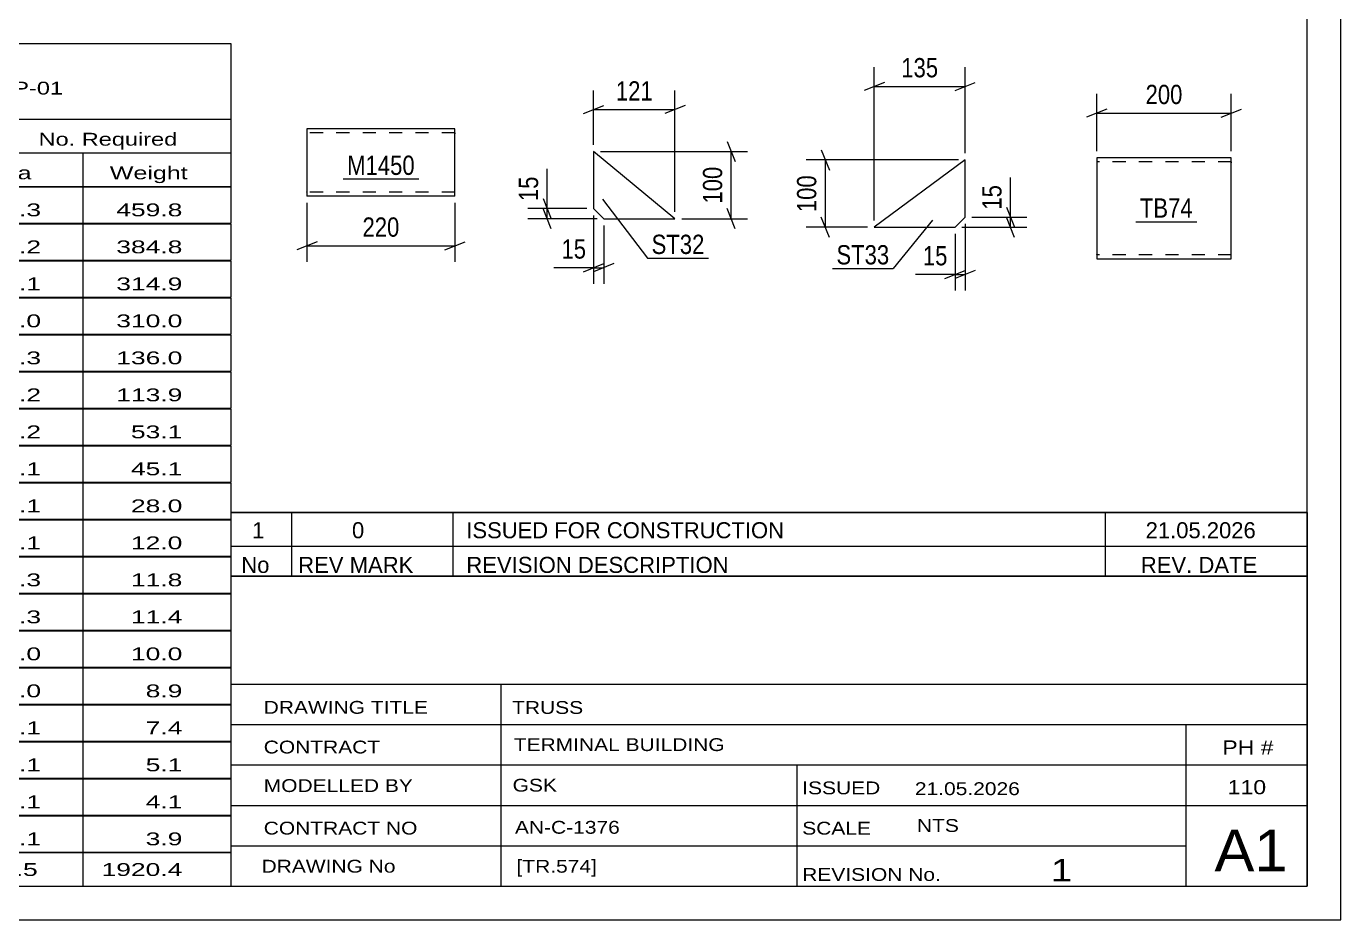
# Model space of a CAD drawing. Header units: millimetres. Extents: x 0 to 841, y 0 to 594.
# Drawn here: x 645.6 to 841, y 0 to 132.8 of the extents above; entities that cross this region are included whole.
import ezdxf

# ---------------------------------------------------------------- set-up
doc = ezdxf.new("R2010")
doc.units = ezdxf.units.MM
doc.linetypes.add('DXK_LINE_DOT2', pattern=[3.9198, 1.9599, -1.9599])
doc.styles.add('Arial Narrow', font='ARIALN.TTF', dxfattribs={"height": 0.2})

# ---------------------------------------------------------------- blocks, each defined once
blk = doc.blocks.new('Unknown-122567994-1133')
at = {"color": 5, "linetype": 'Continuous'}
for p, q in [((841, 0), (841, 594)), ((836, 5), (836, 589)), ((5, 5), (836, 5)), ((0, 0), (841, 0))]:
    blk.add_line(p, q, dxfattribs=at)
blk = doc.blocks.new('Part-122567994-1241 - 1225')
at = {"color": 2, "linetype": 'Continuous'}
for p, q in [((709.31, 117.57), (687.31, 117.57)), ((687.31, 117.57), (687.31, 107.57)), ((709.31, 107.57), (709.31, 117.57)), ((709.31, 107.57), (687.31, 107.57))]:
    blk.add_line(p, q, dxfattribs=at)
at = {"color": 7, "linetype": 'DXK_LINE_DOT2'}
for p, q in [((709.31, 116.97), (687.31, 116.97)), ((709.31, 116.92), (709.31, 116.97)), ((709.31, 116.97), (709.31, 116.92)), ((709.31, 116.83), (709.31, 116.92)), ((709.31, 116.92), (709.31, 116.83)), ((687.31, 108.17), (687.31, 108.21)), ((709.31, 108.17), (687.31, 108.17))]:
    blk.add_line(p, q, dxfattribs=at)
blk = doc.blocks.new('Part-122567994-6604 - 6598')
at = {"color": 2, "linetype": 'Continuous'}
for p, q in [((729.93, 114.2), (729.93, 105.7)), ((742.02, 104.2), (729.93, 114.2)), ((729.93, 105.7), (731.43, 104.2)), ((731.43, 104.2), (742.02, 104.2))]:
    blk.add_line(p, q, dxfattribs=at)
blk = doc.blocks.new('Part-122567994-6660 - 6654')
at = {"color": 2, "linetype": 'Continuous'}
for p, q in [((785.16, 112.93), (771.66, 102.93)), ((785.16, 104.43), (785.16, 112.93)), ((783.66, 102.93), (785.16, 104.43)), ((771.66, 102.93), (783.66, 102.93))]:
    blk.add_line(p, q, dxfattribs=at)
blk = doc.blocks.new('Part-122567994-7257 - 7252')
at = {"color": 2, "linetype": 'Continuous'}
for p, q in [((804.73, 113.24), (804.73, 98.33)), ((824.73, 113.24), (804.73, 113.24)), ((824.73, 99.44), (824.73, 113.24)), ((804.73, 98.33), (804.73, 98.24)), ((804.73, 98.24), (824.73, 98.24)), ((824.73, 98.24), (824.73, 99.44))]:
    blk.add_line(p, q, dxfattribs=at)
at = {"color": 7, "linetype": 'DXK_LINE_DOT2'}
for p, q in [((824.73, 112.64), (804.73, 112.64)), ((824.73, 112.6), (824.73, 112.64)), ((824.73, 112.64), (824.73, 112.6)), ((824.73, 112.5), (824.73, 112.6)), ((824.73, 112.6), (824.73, 112.5)), ((804.73, 98.84), (804.73, 98.89)), ((824.73, 98.84), (804.73, 98.84)), ((824.73, 98.89), (824.73, 99.21)), ((824.73, 98.84), (824.73, 98.89))]:
    blk.add_line(p, q, dxfattribs=at)
blk = doc.blocks.new('StraightDimension-122567994-1244 - 1225')
at = {"color": 7, "linetype": 'Continuous'}
for p, q in [((687.31, 106.57), (687.31, 97.78)), ((709.31, 106.57), (709.31, 97.78)), ((688.81, 100.78), (685.81, 99.58)), ((687.31, 100.18), (709.31, 100.18)), ((707.81, 99.58), (710.81, 100.78))]:
    blk.add_line(p, q, dxfattribs=at)
at = {"color": 0}
blk.add_wipeout([(701.65, 100.93), (701.65, 105.13), (694.97, 105.13), (694.97, 100.93)], dxfattribs=at)
at = {"color": 3, "style": 'Arial Narrow'}
blk.add_text('220', height=2.863, dxfattribs=at).set_placement((695.57, 101.53))
blk = doc.blocks.new('StraightDimension-122567994-6606 - 6598')
at = {"color": 7, "linetype": 'Continuous'}
for p, q in [((749.79, 115.7), (750.99, 112.7)), ((730.93, 114.2), (752.79, 114.2)), ((750.39, 104.2), (750.39, 114.2)), ((750.99, 102.7), (749.79, 105.7)), ((743.02, 104.2), (752.79, 104.2))]:
    blk.add_line(p, q, dxfattribs=at)
at = {"color": 0}
blk.add_wipeout([(749.64, 112.54), (745.44, 112.54), (745.44, 105.85), (749.64, 105.85)], dxfattribs=at)
at = {"color": 3, "style": 'Arial Narrow'}
blk.add_text('100', height=2.863, rotation=90.0002, dxfattribs=at).set_placement((749.04, 106.45))
blk = doc.blocks.new('StraightDimension-122567994-6618 - 6598')
at = {"color": 7, "linetype": 'Continuous'}
for p, q in [((728.93, 105.7), (720.17, 105.7)), ((722.42, 107.2), (723.62, 104.2)), ((723.62, 102.7), (722.42, 105.7)), ((723.02, 104.2), (723.02, 105.7)), ((730.43, 104.2), (720.17, 104.2))]:
    blk.add_line(p, q, dxfattribs=at)
at = {"color": 0}
blk.add_wipeout([(722.27, 111.08), (718.07, 111.08), (718.07, 106.22), (722.27, 106.22)], dxfattribs=at)
at = {"color": 7, "linetype": 'Continuous'}
blk.add_line((723.02, 105.7), (723.02, 111.6), dxfattribs=at)
blk.add_line((723.02, 105.7), (723.02, 111.6), dxfattribs=at)
at = {"color": 3, "style": 'Arial Narrow'}
blk.add_text('15', height=2.863, rotation=90.0002, dxfattribs=at).set_placement((721.67, 106.82))
blk = doc.blocks.new('StraightDimension-122567994-6629 - 6598')
at = {"color": 7, "linetype": 'Continuous'}
for p, q in [((729.93, 115.2), (729.93, 123.27)), ((742.02, 105.2), (742.02, 123.27)), ((728.43, 119.82), (731.43, 121.02)), ((729.93, 120.42), (742.02, 120.42)), ((743.52, 121.02), (740.52, 119.82))]:
    blk.add_line(p, q, dxfattribs=at)
at = {"color": 0}
blk.add_wipeout([(739.32, 121.17), (739.32, 125.37), (732.64, 125.37), (732.64, 121.17)], dxfattribs=at)
at = {"color": 3, "style": 'Arial Narrow'}
blk.add_text('121', height=2.863, dxfattribs=at).set_placement((733.24, 121.77))
blk = doc.blocks.new('StraightDimension-122567994-6639 - 6598')
at = {"color": 7, "linetype": 'Continuous'}
for p, q in [((729.93, 104.7), (729.93, 94.52)), ((731.43, 103.2), (731.43, 94.52)), ((728.43, 96.32), (731.43, 97.52)), ((732.93, 97.52), (729.93, 96.32)), ((729.93, 96.92), (731.43, 96.92))]:
    blk.add_line(p, q, dxfattribs=at)
at = {"color": 0}
blk.add_wipeout([(729.41, 97.67), (729.41, 101.87), (724.55, 101.87), (724.55, 97.67)], dxfattribs=at)
at = {"color": 7, "linetype": 'Continuous'}
blk.add_line((729.93, 96.92), (724.03, 96.92), dxfattribs=at)
blk.add_line((729.93, 96.92), (724.03, 96.92), dxfattribs=at)
at = {"color": 3, "style": 'Arial Narrow'}
blk.add_text('15', height=2.863, dxfattribs=at).set_placement((725.15, 98.27))
blk = doc.blocks.new('StraightDimension-122567994-6662 - 6654')
at = {"color": 7, "linetype": 'Continuous'}
for p, q in [((791.32, 105.93), (792.52, 102.93)), ((786.16, 104.43), (794.32, 104.43)), ((792.52, 101.43), (791.32, 104.43)), ((791.92, 102.93), (791.92, 104.43)), ((784.66, 102.93), (794.32, 102.93))]:
    blk.add_line(p, q, dxfattribs=at)
at = {"color": 0}
blk.add_wipeout([(791.17, 109.81), (786.97, 109.81), (786.97, 104.95), (791.17, 104.95)], dxfattribs=at)
at = {"color": 7, "linetype": 'Continuous'}
blk.add_line((791.92, 104.43), (791.92, 110.33), dxfattribs=at)
blk.add_line((791.92, 104.43), (791.92, 110.33), dxfattribs=at)
at = {"color": 3, "style": 'Arial Narrow'}
blk.add_text('15', height=2.863, rotation=90.0002, dxfattribs=at).set_placement((790.57, 105.55))
blk = doc.blocks.new('StraightDimension-122567994-6697 - 6654')
at = {"color": 7, "linetype": 'Continuous'}
for p, q in [((783.66, 101.93), (783.66, 93.52)), ((785.16, 103.43), (785.16, 93.52)), ((782.16, 95.32), (785.16, 96.52)), ((786.66, 96.52), (783.66, 95.32)), ((783.66, 95.92), (785.16, 95.92))]:
    blk.add_line(p, q, dxfattribs=at)
at = {"color": 0}
blk.add_wipeout([(783.14, 96.67), (783.14, 100.87), (778.28, 100.87), (778.28, 96.67)], dxfattribs=at)
at = {"color": 7, "linetype": 'Continuous'}
blk.add_line((783.66, 95.92), (777.76, 95.92), dxfattribs=at)
blk.add_line((783.66, 95.92), (777.76, 95.92), dxfattribs=at)
at = {"color": 3, "style": 'Arial Narrow'}
blk.add_text('15', height=2.863, dxfattribs=at).set_placement((778.88, 97.27))
blk = doc.blocks.new('StraightDimension-122567994-6673 - 6654')
at = {"color": 7, "linetype": 'Continuous'}
for p, q in [((763.78, 114.43), (764.98, 111.43)), ((784.16, 112.93), (761.53, 112.93)), ((764.38, 102.93), (764.38, 112.93)), ((764.98, 101.43), (763.78, 104.43)), ((770.66, 102.93), (761.53, 102.93))]:
    blk.add_line(p, q, dxfattribs=at)
at = {"color": 0}
blk.add_wipeout([(763.63, 111.27), (759.43, 111.27), (759.43, 104.58), (763.63, 104.58)], dxfattribs=at)
at = {"color": 3, "style": 'Arial Narrow'}
blk.add_text('100', height=2.863, rotation=90.0002, dxfattribs=at).set_placement((763.03, 105.18))
blk = doc.blocks.new('StraightDimension-122567994-6685 - 6654')
at = {"color": 7, "linetype": 'Continuous'}
for p, q in [((771.66, 103.93), (771.66, 126.72)), ((785.16, 113.93), (785.16, 126.72)), ((773.16, 124.47), (770.16, 123.27)), ((771.66, 123.87), (785.16, 123.87)), ((783.66, 123.27), (786.66, 124.47))]:
    blk.add_line(p, q, dxfattribs=at)
at = {"color": 0}
blk.add_wipeout([(781.76, 124.62), (781.76, 128.82), (775.07, 128.82), (775.07, 124.62)], dxfattribs=at)
at = {"color": 3, "style": 'Arial Narrow'}
blk.add_text('135', height=2.863, dxfattribs=at).set_placement((775.67, 125.22))
blk = doc.blocks.new('StraightDimension-122567994-7259 - 7252')
at = {"color": 7, "linetype": 'Continuous'}
for p, q in [((804.73, 114.24), (804.73, 122.74)), ((824.73, 114.24), (824.73, 122.74)), ((806.23, 120.49), (803.23, 119.29)), ((804.73, 119.89), (824.73, 119.89)), ((823.23, 119.29), (826.23, 120.49))]:
    blk.add_line(p, q, dxfattribs=at)
at = {"color": 0}
blk.add_wipeout([(818.07, 120.64), (818.07, 124.84), (811.39, 124.84), (811.39, 120.64)], dxfattribs=at)
at = {"color": 3, "style": 'Arial Narrow'}
blk.add_text('200', height=2.863, dxfattribs=at).set_placement((811.99, 121.24))
blk = doc.blocks.new('Mark-122567994-1238 - 1225')
at = {"color": 0}
blk.add_wipeout([(703.34, 110.71), (703.34, 113.71), (693.29, 113.71), (693.29, 110.71)], dxfattribs=at)
blk.add_wipeout([(703.34, 110.71), (703.34, 113.71), (693.29, 113.71), (693.29, 110.71)], dxfattribs=at)
at = {"color": 30, "linetype": 'Continuous'}
blk.add_line((692.69, 110.11), (703.94, 110.11), dxfattribs=at)
at = {"color": 3, "style": 'Arial Narrow'}
blk.add_text('M1450', height=2.863, dxfattribs=at).set_placement((693.29, 110.71))
blk = doc.blocks.new('Unknown-122567994-31870')
at = {"color": 7, "linetype": 'Continuous'}
for p, q in [((676, 51.05), (676, 5)), ((676, 51.05), (836, 51.05)), ((836, 51), (836, 5)), ((676, 35), (836, 35)), ((716.14, 35), (716.14, 5)), ((676, 29), (836, 29)), ((818, 5.05), (818, 29.05)), ((676, 23), (836, 23)), ((760.14, 23), (760.14, 5)), ((676, 17), (836, 17)), ((676, 11), (818, 11)), ((676, 5), (836, 5))]:
    blk.add_line(p, q, dxfattribs=at)
at = {"color": 7, "style": 'Arial Narrow'}
for s, height, width, p in [('DRAWING TITLE', 1.9089, 1.425378, (680.88, 30.61)), ('TRUSS', 1.909, 1.425378, (717.81, 30.59)), ('CONTRACT', 1.909, 1.425378, (680.88, 24.71)), ('TERMINAL BUILDING', 1.9089, 1.425378, (718.06, 25.07)), ('MODELLED BY', 1.9089, 1.425378, (680.88, 18.98)), ('GSK', 1.909, 1.425378, (717.88, 19.04)), ('ISSUED', 1.909, 1.425378, (760.94, 18.64)), ('21.05.2026', 1.909, 1.425378, (777.69, 18.52)), ('CONTRACT NO', 1.9089, 1.425378, (680.88, 12.66)), ('AN-C-1376', 1.909, 1.425378, (718.23, 12.78)), ('SCALE', 1.909, 1.425378, (760.94, 12.65)), ('A1', 6.204, 1.25, (822.24, 7.2)), ('DRAWING No', 1.909, 1.425378, (680.56, 7)), ('[TR.574]', 1.909, 1.425378, (718.46, 6.99)), ('1', 3.34, 1.5, (797.91, 5.68)), ('REVISION No.', 1.9089, 1.425378, (760.94, 5.77))]:
    blk.add_text(s, height=height, dxfattribs=dict(at, width=width)).set_placement(p)
at = {"color": 7, "linetype": 'Continuous', "style": 'Arial Narrow'}
for s, height, width, p in [('PH #', 2.1, 1.42538, (823.4, 24.55)), ('110', 2.1, 1.42538, (824.19, 18.65)), ('NTS', 1.909, 1.425378, (778, 13.05))]:
    blk.add_text(s, height=height, dxfattribs=dict(at, width=width)).set_placement(p)
blk = doc.blocks.new('Unknown-122567994-31871')
at = {"color": 7, "linetype": 'Continuous'}
for p, q in [((516, 130.25), (676, 130.25)), ((516, 119), (516, 130.25)), ((676, 130.25), (676, 119)), ((516, 119), (676, 119)), ((516, 119), (516, 114)), ((676, 119), (676, 114)), ((516, 114), (676, 114)), ((516, 114), (516, 109)), ((540, 114), (540, 109)), ((575.5, 114), (575.5, 109)), ((601.5, 114), (601.5, 109)), ((614.5, 114), (614.5, 109)), ((632, 114), (632, 109)), ((654, 114), (654, 109)), ((676, 114), (676, 109)), ((516, 109), (676, 109)), ((516, 108.95), (516, 103.55)), ((516, 108.95), (676, 108.95)), ((540, 109), (540, 103.5)), ((575.5, 109), (575.5, 103.5)), ((601.5, 109), (601.5, 103.5)), ((614.5, 109), (614.5, 103.5)), ((632, 109), (632, 103.5)), ((654, 109), (654, 103.5)), ((676, 108.95), (676, 103.55)), ((516, 103.55), (676, 103.55)), ((516, 103.45), (516, 98.05)), ((516, 103.45), (676, 103.45)), ((540, 103.5), (540, 98)), ((575.5, 103.5), (575.5, 98)), ((601.5, 103.5), (601.5, 98)), ((614.5, 103.5), (614.5, 98)), ((632, 103.5), (632, 98)), ((654, 103.5), (654, 98)), ((676, 103.45), (676, 98.05)), ((516, 98.05), (676, 98.05)), ((516, 97.95), (516, 92.55)), ((516, 97.95), (676, 97.95)), ((540, 98), (540, 92.5)), ((575.5, 98), (575.5, 92.5)), ((601.5, 98), (601.5, 92.5)), ((614.5, 98), (614.5, 92.5)), ((632, 98), (632, 92.5)), ((654, 98), (654, 92.5)), ((676, 97.95), (676, 92.55)), ((516, 92.55), (676, 92.55)), ((516, 92.45), (516, 87.05)), ((516, 92.45), (676, 92.45)), ((540, 92.5), (540, 87)), ((575.5, 92.5), (575.5, 87)), ((601.5, 92.5), (601.5, 87)), ((614.5, 92.5), (614.5, 87)), ((632, 92.5), (632, 87)), ((654, 92.5), (654, 87)), ((676, 92.45), (676, 87.05)), ((516, 87.05), (676, 87.05)), ((516, 86.95), (516, 81.55)), ((516, 86.95), (676, 86.95)), ((540, 87), (540, 81.5)), ((575.5, 87), (575.5, 81.5)), ((601.5, 87), (601.5, 81.5)), ((614.5, 87), (614.5, 81.5)), ((632, 87), (632, 81.5)), ((654, 87), (654, 81.5)), ((676, 86.95), (676, 81.55)), ((516, 81.55), (676, 81.55)), ((516, 81.45), (516, 76.05)), ((516, 81.45), (676, 81.45)), ((540, 81.5), (540, 76)), ((575.5, 81.5), (575.5, 76)), ((601.5, 81.5), (601.5, 76)), ((614.5, 81.5), (614.5, 76)), ((632, 81.5), (632, 76)), ((654, 81.5), (654, 76)), ((676, 81.45), (676, 76.05)), ((516, 76.05), (676, 76.05)), ((516, 75.95), (516, 70.55)), ((516, 75.95), (676, 75.95)), ((540, 76), (540, 70.5)), ((575.5, 76), (575.5, 70.5)), ((601.5, 76), (601.5, 70.5)), ((614.5, 76), (614.5, 70.5)), ((632, 76), (632, 70.5)), ((654, 76), (654, 70.5)), ((676, 75.95), (676, 70.55)), ((516, 70.55), (676, 70.55)), ((516, 70.45), (516, 65.05)), ((516, 70.45), (676, 70.45)), ((540, 70.5), (540, 65)), ((575.5, 70.5), (575.5, 65)), ((601.5, 70.5), (601.5, 65)), ((614.5, 70.5), (614.5, 65)), ((632, 70.5), (632, 65)), ((654, 70.5), (654, 65)), ((676, 70.45), (676, 65.05)), ((516, 65.05), (676, 65.05)), ((516, 64.95), (516, 59.55)), ((516, 64.95), (676, 64.95)), ((540, 65), (540, 59.5)), ((575.5, 65), (575.5, 59.5)), ((601.5, 65), (601.5, 59.5)), ((614.5, 65), (614.5, 59.5)), ((632, 65), (632, 59.5)), ((654, 65), (654, 59.5)), ((676, 64.95), (676, 59.55)), ((516, 59.55), (676, 59.55)), ((516, 59.45), (516, 54.05)), ((516, 59.45), (676, 59.45)), ((540, 59.5), (540, 54)), ((575.5, 59.5), (575.5, 54)), ((601.5, 59.5), (601.5, 54)), ((614.5, 59.5), (614.5, 54)), ((632, 59.5), (632, 54)), ((654, 59.5), (654, 54)), ((676, 59.45), (676, 54.05)), ((516, 54.05), (676, 54.05)), ((516, 53.95), (516, 48.55)), ((516, 53.95), (676, 53.95)), ((540, 54), (540, 48.5)), ((575.5, 54), (575.5, 48.5)), ((601.5, 54), (601.5, 48.5)), ((614.5, 54), (614.5, 48.5)), ((632, 54), (632, 48.5)), ((654, 54), (654, 48.5)), ((676, 53.95), (676, 48.55)), ((516, 48.55), (676, 48.55)), ((516, 48.45), (516, 43.05)), ((516, 48.45), (676, 48.45)), ((540, 48.5), (540, 43)), ((575.5, 48.5), (575.5, 43)), ((601.5, 48.5), (601.5, 43)), ((614.5, 48.5), (614.5, 43)), ((632, 48.5), (632, 43)), ((654, 48.5), (654, 43)), ((676, 48.45), (676, 43.05)), ((516, 43.05), (676, 43.05)), ((540, 43), (540, 37.5)), ((575.5, 43), (575.5, 37.5)), ((601.5, 43), (601.5, 37.5)), ((614.5, 43), (614.5, 37.5)), ((632, 43), (632, 37.5)), ((654, 43), (654, 37.5)), ((516, 42.95), (516, 37.55)), ((516, 42.95), (676, 42.95)), ((676, 42.95), (676, 37.55)), ((516, 37.55), (676, 37.55)), ((516, 37.45), (516, 32.05)), ((516, 37.45), (676, 37.45)), ((540, 37.5), (540, 32)), ((575.5, 37.5), (575.5, 32)), ((601.5, 37.5), (601.5, 32)), ((614.5, 37.5), (614.5, 32)), ((632, 37.5), (632, 32)), ((654, 37.5), (654, 32)), ((676, 37.45), (676, 32.05)), ((516, 32.05), (676, 32.05)), ((516, 31.95), (516, 26.55)), ((516, 31.95), (676, 31.95)), ((540, 32), (540, 26.5)), ((575.5, 32), (575.5, 26.5)), ((601.5, 32), (601.5, 26.5)), ((614.5, 32), (614.5, 26.5)), ((632, 32), (632, 26.5)), ((654, 32), (654, 26.5)), ((676, 31.95), (676, 26.55)), ((516, 26.55), (676, 26.55)), ((516, 26.45), (516, 21.05)), ((516, 26.45), (676, 26.45)), ((540, 26.5), (540, 21)), ((575.5, 26.5), (575.5, 21)), ((601.5, 26.5), (601.5, 21)), ((614.5, 26.5), (614.5, 21)), ((632, 26.5), (632, 21)), ((654, 26.5), (654, 21)), ((676, 26.45), (676, 21.05)), ((516, 21.05), (676, 21.05)), ((516, 20.95), (516, 15.55)), ((516, 20.95), (676, 20.95)), ((540, 21), (540, 15.5)), ((575.5, 21), (575.5, 15.5)), ((601.5, 21), (601.5, 15.5)), ((614.5, 21), (614.5, 15.5)), ((632, 21), (632, 15.5)), ((654, 21), (654, 15.5)), ((676, 20.95), (676, 15.55)), ((516, 15.55), (676, 15.55)), ((516, 15.45), (516, 10.05)), ((516, 15.45), (676, 15.45)), ((540, 15.5), (540, 10)), ((575.5, 15.5), (575.5, 10)), ((601.5, 15.5), (601.5, 10)), ((614.5, 15.5), (614.5, 10)), ((632, 15.5), (632, 10)), ((654, 15.5), (654, 10)), ((676, 15.45), (676, 10.05)), ((516, 10.05), (676, 10.05)), ((516, 10), (676, 10)), ((516, 10), (516, 5)), ((632, 10), (632, 5)), ((654, 10), (654, 5)), ((676, 10), (676, 5)), ((516, 5), (676, 5))]:
    blk.add_line(p, q, dxfattribs=at)
at = {"color": 7, "style": 'Arial Narrow'}
for s, height, width, p in [('GENERAL NOTES & WELD DETAILS :', 2.8633, 1.4, (517.15, 122.56)), ('REFER TYP DRAWING TYP-01', 1.9089, 1.6, (600.7, 122.66)), ("MATERIAL LIST FOR ASSEMBLY MK'D", 1.9089, 1.6, (517.15, 115.06)), ('TR574', 1.909, 1.794707, (609.9, 114.97)), ('2', 1.91, 1.794707, (638.08, 115.06)), ('No. Required', 1.9089, 1.6, (647.41, 115.06)), ('Mark', 1.909, 1.7, (517.34, 110)), ('Profile', 1.909, 1.7, (550.41, 110)), ('Material', 1.909, 1.7, (580.54, 110.06)), ('No.', 1.909, 1.7, (605.5, 110.06)), ('Length', 1.909, 1.7, (616, 110.06)), ('Area', 1.909, 1.7, (638.5, 110.06)), ('Weight', 1.909, 1.7, (658, 110.06))]:
    blk.add_text(s, height=height, dxfattribs=dict(at, width=width)).set_placement(p)
at = {"color": 7, "linetype": 'Continuous', "style": 'Arial Narrow'}
for s, height, width, p in [('M224', 1.909, 1.794707, (517.5, 104.56)), ('SHS100*6', 1.909, 1.794707, (542, 104.56)), ('E350', 1.909, 1.794707, (581.74, 104.56)), ('8', 1.91, 1.794707, (605.86, 104.56)), ('3282', 1.909, 1.794707, (618.58, 104.56)), ('1.3', 1.909, 1.794707, (642.32, 104.56)), ('459.8', 1.909, 1.794707, (658.96, 104.56)), ('M221', 1.909, 1.794707, (517.5, 99.06)), ('SHS100*6', 1.909, 1.794707, (542, 99.06)), ('E350', 1.909, 1.794707, (581.74, 99.06)), ('7', 1.91, 1.794707, (605.86, 99.06)), ('3183', 1.909, 1.794707, (618.58, 99.06)), ('1.2', 1.909, 1.794707, (642.32, 99.06)), ('384.8', 1.909, 1.794707, (658.96, 99.06)), ('BC179', 1.909, 1.794707, (517.5, 93.56)), ('SHS100*6', 1.909, 1.794707, (542, 93.56)), ('E350', 1.909, 1.794707, (581.74, 93.56)), ('1', 1.91, 1.794707, (605.86, 93.56)), ('17782', 1.909, 1.794707, (616.4, 93.56)), ('7.1', 1.909, 1.794707, (642.32, 93.56)), ('314.9', 1.909, 1.794707, (658.96, 93.56)), ('TR574', 1.909, 1.794707, (517.5, 88.06)), ('SHS100*6', 1.909, 1.794707, (542, 88.06)), ('E350', 1.909, 1.794707, (581.74, 88.06)), ('1', 1.91, 1.794707, (605.86, 88.06)), ('17502', 1.909, 1.794707, (616.4, 88.06)), ('7.0', 1.909, 1.794707, (642.32, 88.06)), ('310.0', 1.909, 1.794707, (658.96, 88.06)), ('SP20', 1.909, 1.794707, (517.5, 82.56)), ('PL20*380', 1.909, 1.794707, (542, 82.56)), ('E350', 1.909, 1.794707, (581.74, 82.56)), ('6', 1.91, 1.794707, (605.86, 82.56)), ('380', 1.909, 1.794707, (620.77, 82.56)), ('0.3', 1.909, 1.794707, (642.32, 82.56)), ('136.0', 1.909, 1.794707, (658.96, 82.56)), ('PL581', 1.909, 1.794707, (517.5, 77.06)), ('PL12*300', 1.909, 1.794707, (542, 77.06)), ('E350', 1.909, 1.794707, (581.74, 77.06)), ('13', 1.909, 1.794707, (604.76, 77.06)), ('310', 1.909, 1.794707, (620.77, 77.06)), ('0.2', 1.909, 1.794707, (642.32, 77.06)), ('113.9', 1.909, 1.794707, (658.96, 77.06)), ('SP19', 1.909, 1.794707, (517.5, 71.56)), ('PL16*325', 1.909, 1.794707, (542, 71.56)), ('E350', 1.909, 1.794707, (581.74, 71.56)), ('4', 1.91, 1.794707, (605.86, 71.56)), ('325', 1.909, 1.794707, (620.77, 71.56)), ('0.2', 1.909, 1.794707, (642.32, 71.56)), ('53.1', 1.909, 1.794707, (661.14, 71.56)), ('M1362', 1.909, 1.794707, (517.5, 66.06)), ('RHS100*100*6', 1.9089, 1.794707, (542, 66.06)), ('E350', 1.909, 1.794707, (581.74, 66.06)), ('13', 1.909, 1.794707, (604.76, 66.06)), ('196', 1.909, 1.794707, (620.77, 66.06)), ('0.1', 1.909, 1.794707, (642.32, 66.06)), ('45.1', 1.909, 1.794707, (661.14, 66.06)), ('TB74', 1.909, 1.794707, (517.5, 60.56)), ('RHS150*110*6', 1.9089, 1.794707, (542, 60.56)), ('E350', 1.909, 1.794707, (581.74, 60.56)), ('6', 1.91, 1.794707, (605.86, 60.56)), ('200', 1.909, 1.794707, (620.77, 60.56)), ('0.1', 1.909, 1.794707, (642.32, 60.56)), ('28.0', 1.909, 1.794707, (661.14, 60.56)), ('PL538', 1.909, 1.794707, (517.5, 55.06)), ('PL10*150', 1.909, 1.794707, (542, 55.06)), ('E350', 1.909, 1.794707, (581.74, 55.06)), ('6', 1.91, 1.794707, (605.86, 55.06)), ('170', 1.909, 1.794707, (620.77, 55.06)), ('0.1', 1.909, 1.794707, (642.32, 55.06)), ('12.0', 1.909, 1.794707, (661.14, 55.06)), ('PL340', 1.909, 1.794707, (517.5, 49.56)), ('PL12*341', 1.909, 1.794707, (542, 49.56)), ('E350', 1.909, 1.794707, (581.74, 49.56)), ('1', 1.91, 1.794707, (605.86, 49.56)), ('391', 1.909, 1.794707, (620.77, 49.56)), ('0.3', 1.909, 1.794707, (642.32, 49.56)), ('11.8', 1.909, 1.794707, (661.14, 49.56)), ('PL341', 1.909, 1.794707, (517.5, 44.06)), ('PL12*332', 1.909, 1.794707, (542, 44.06)), ('E350', 1.909, 1.794707, (581.74, 44.06)), ('1', 1.91, 1.794707, (605.86, 44.06)), ('391', 1.909, 1.794707, (620.77, 44.06)), ('0.3', 1.909, 1.794707, (642.32, 44.06)), ('11.4', 1.909, 1.794707, (661.14, 44.06)), ('ST33', 1.909, 1.794707, (517.5, 38.56)), ('PL8*100', 1.909, 1.794707, (542, 38.56)), ('E350', 1.909, 1.794707, (581.74, 38.56)), ('24', 1.909, 1.794707, (604.76, 38.56)), ('135', 1.909, 1.794707, (620.77, 38.56)), ('0.0', 1.909, 1.794707, (642.32, 38.56)), ('10.0', 1.909, 1.794707, (661.14, 38.56)), ('ST32', 1.909, 1.794707, (517.5, 33.06)), ('PL8*100', 1.909, 1.794707, (542, 33.06)), ('E350', 1.909, 1.794707, (581.74, 33.06)), ('24', 1.909, 1.794707, (604.76, 33.06)), ('121', 1.909, 1.794707, (620.77, 33.06)), ('0.0', 1.909, 1.794707, (642.32, 33.06)), ('8.9', 1.909, 1.794707, (663.33, 33.06)), ('PL100', 1.909, 1.794707, (517.5, 27.56)), ('PL10*120', 1.909, 1.794707, (542, 27.56)), ('E350', 1.909, 1.794707, (581.74, 27.56)), ('2', 1.91, 1.794707, (605.86, 27.56)), ('391', 1.909, 1.794707, (620.77, 27.56)), ('0.1', 1.909, 1.794707, (642.32, 27.56)), ('7.4', 1.909, 1.794707, (663.33, 27.56)), ('PL163', 1.909, 1.794707, (517.5, 22.06)), ('PL12*167', 1.909, 1.794707, (542, 22.06)), ('E350', 1.909, 1.794707, (581.74, 22.06)), ('2', 1.91, 1.794707, (605.86, 22.06)), ('220', 1.909, 1.794707, (620.77, 22.06)), ('0.1', 1.909, 1.794707, (642.32, 22.06)), ('5.1', 1.909, 1.794707, (663.33, 22.06)), ('PL164', 1.909, 1.794707, (517.5, 16.56)), ('PL10*120', 1.909, 1.794707, (542, 16.56)), ('E350', 1.909, 1.794707, (581.74, 16.56)), ('2', 1.91, 1.794707, (605.86, 16.56)), ('220', 1.909, 1.794707, (620.77, 16.56)), ('0.1', 1.909, 1.794707, (642.32, 16.56)), ('4.1', 1.909, 1.794707, (663.33, 16.56)), ('M1450', 1.909, 1.794707, (517.5, 11.06)), ('RHS100*100*6', 1.9089, 1.794707, (542, 11.06)), ('E350', 1.909, 1.794707, (581.74, 11.06)), ('1', 1.91, 1.794707, (605.86, 11.06)), ('220', 1.909, 1.794707, (620.77, 11.06)), ('0.1', 1.909, 1.794707, (642.32, 11.06)), ('3.9', 1.909, 1.794707, (663.33, 11.06)), ('Total', 1.909, 1.7, (618.33, 6.5)), ('42.5', 1.909, 1.794707, (639.64, 6.5)), ('1920.4', 1.909, 1.794707, (656.77, 6.5))]:
    blk.add_text(s, height=height, dxfattribs=dict(at, width=width)).set_placement(p)
blk = doc.blocks.new('Unknown-122567994-31873')
at = {"color": 7, "linetype": 'Continuous'}
for p, q in [((676, 60.55), (836, 60.55)), ((836, 60.55), (676, 60.55)), ((676, 60.55), (676, 55.55)), ((685, 60.55), (685, 55.55)), ((709, 60.55), (709, 55.55)), ((806, 60.55), (806, 55.55)), ((836, 60.55), (836, 55.55)), ((676, 55.55), (836, 55.55)), ((676, 55.55), (676, 51.05)), ((676, 55.55), (836, 55.55)), ((685, 55.55), (685, 51.05)), ((709, 55.55), (709, 51.05)), ((806, 55.55), (806, 51.05)), ((836, 55.55), (836, 51.05)), ((836, 51.05), (676, 51.05))]:
    blk.add_line(p, q, dxfattribs=at)
at = {"color": 7, "linetype": 'Continuous', "style": 'Arial Narrow'}
for s, height, width, p in [('1', 2.39, 1.196471, (679.16, 56.7)), ('0', 2.39, 1.196471, (694, 56.7)), ('ISSUED FOR CONSTRUCTION', 2.3861, 1.196471, (711, 56.7)), ('21.05.2026', 2.386, 1.196471, (812, 56.7)), ('No', 2.386, 1.2, (677.54, 51.55)), ('REV MARK', 2.386, 1.2, (686, 51.55)), ('REVISION DESCRIPTION', 2.3861, 1.2, (711, 51.55)), ('REV. DATE', 2.386, 1.2, (811.28, 51.55))]:
    blk.add_text(s, height=height, dxfattribs=dict(at, width=width)).set_placement(p)
blk = doc.blocks.new('Mark-122567994-6600 - 6598')
at = {"color": 0}
blk.add_wipeout([(746.41, 98.96), (746.41, 101.96), (738.55, 101.96), (738.55, 98.96)], dxfattribs=at)
blk.add_wipeout([(746.41, 98.96), (746.41, 101.96), (738.55, 101.96), (738.55, 98.96)], dxfattribs=at)
at = {"color": 30, "linetype": 'Continuous'}
for p, q in [((731.24, 107.13), (737.95, 98.36)), ((737.95, 98.36), (747.01, 98.36))]:
    blk.add_line(p, q, dxfattribs=at)
at = {"color": 3, "style": 'Arial Narrow'}
blk.add_text('ST32', height=2.863, dxfattribs=at).set_placement((738.55, 98.96))
blk = doc.blocks.new('Mark-122567994-6656 - 6654')
at = {"color": 0}
blk.add_wipeout([(773.88, 97.41), (773.88, 100.41), (766.03, 100.41), (766.03, 97.41)], dxfattribs=at)
blk.add_wipeout([(773.88, 97.41), (773.88, 100.41), (766.03, 100.41), (766.03, 97.41)], dxfattribs=at)
at = {"color": 30, "linetype": 'Continuous'}
for p in [(780.29, 104), (765.43, 96.81)]:
    blk.add_line(p, (774.48, 96.81), dxfattribs=at)
at = {"color": 3, "style": 'Arial Narrow'}
blk.add_text('ST33', height=2.863, dxfattribs=at).set_placement((766.03, 97.41))
blk = doc.blocks.new('Mark-122567994-7255 - 7252')
at = {"color": 0}
blk.add_wipeout([(819, 104.36), (819, 107.36), (811.14, 107.36), (811.14, 104.36)], dxfattribs=at)
blk.add_wipeout([(819, 104.36), (819, 107.36), (811.14, 107.36), (811.14, 104.36)], dxfattribs=at)
at = {"color": 30, "linetype": 'Continuous'}
blk.add_line((810.54, 103.76), (819.6, 103.76), dxfattribs=at)
at = {"color": 3, "style": 'Arial Narrow'}
blk.add_text('TB74', height=2.863, dxfattribs=at).set_placement((811.14, 104.36))

msp = doc.modelspace()

# ---------------------------------------------------------------- block references
for name in ['Unknown-122567994-1133', 'Unknown-122567994-31871', 'Part-122567994-1241 - 1225', 'Part-122567994-6604 - 6598', 'Part-122567994-6660 - 6654', 'Part-122567994-7257 - 7252', 'Unknown-122567994-31873', 'Unknown-122567994-31870']:
    msp.add_blockref(name, (0, 0))

# ---------------------------------------------------------------- next in the draw order: block references
for name in ['StraightDimension-122567994-7259 - 7252', 'StraightDimension-122567994-6606 - 6598', 'Mark-122567994-1238 - 1225', 'StraightDimension-122567994-6662 - 6654', 'StraightDimension-122567994-1244 - 1225', 'Mark-122567994-7255 - 7252']:
    msp.add_blockref(name, (0, 0))

# ---------------------------------------------------------------- next in the draw order: block references
for name in ['StraightDimension-122567994-6618 - 6598', 'StraightDimension-122567994-6697 - 6654']:
    msp.add_blockref(name, (0, 0))

# ---------------------------------------------------------------- next in the draw order: block references
for name in ['StraightDimension-122567994-6629 - 6598', 'StraightDimension-122567994-6673 - 6654']:
    msp.add_blockref(name, (0, 0))

# ---------------------------------------------------------------- next in the draw order: block references
for name in ['StraightDimension-122567994-6685 - 6654', 'StraightDimension-122567994-6639 - 6598']:
    msp.add_blockref(name, (0, 0))

# ---------------------------------------------------------------- next in the draw order: block references
for name in ['Mark-122567994-6600 - 6598', 'Mark-122567994-6656 - 6654']:
    msp.add_blockref(name, (0, 0))

doc.saveas('drawing.dxf')
